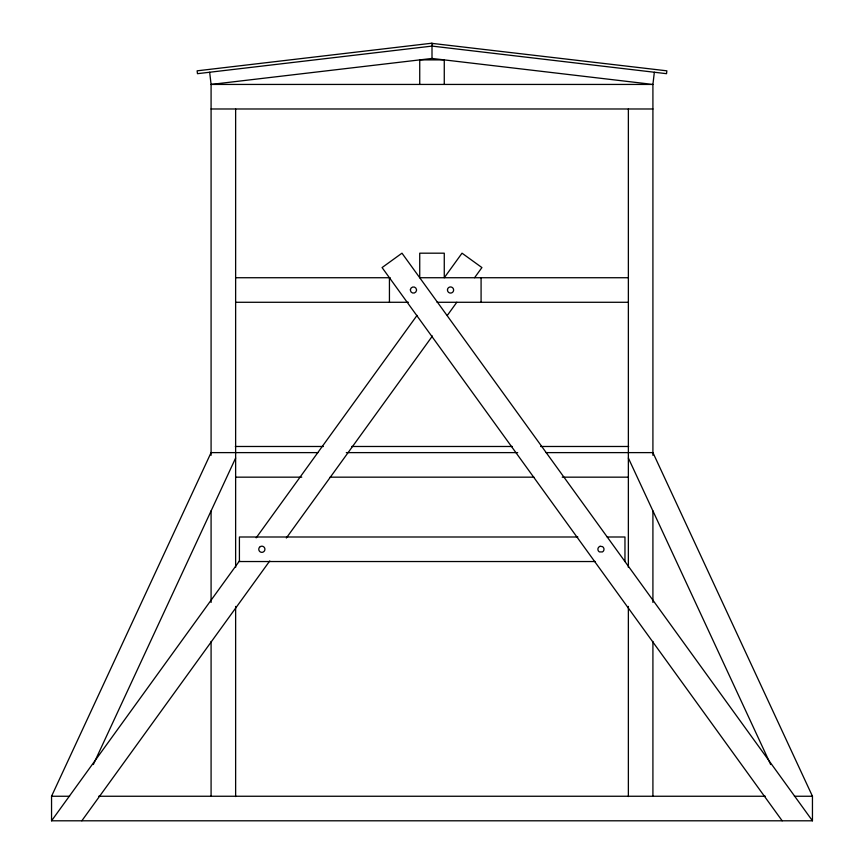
<?xml version="1.0" encoding="UTF-8"?>
<svg xmlns="http://www.w3.org/2000/svg" width="864" height="864" viewBox="0 0 864 864"><rect width="100%" height="100%" fill="white"/><g stroke="black" fill="none" stroke-linecap="round" stroke-linejoin="round"><path stroke-width="1.3" d="M432.281 46.127L432.594 43.438L666.868 70.826L666.533 73.678L432 46.084L432 58.45L211.086 84.434L211.086 455.317M654.34 72.252L652.914 84.434L652.914 455.317M546.037 452.617L652.914 452.617L812.452 796.252L812.452 820.8L51.548 820.8L51.548 796.252L211.086 452.617L317.963 452.617M93.344 764.51L235.634 458.039M51.548 820.8L239.587 560.768M256.176 537.829L417.053 315.382M81.832 820.8L269.762 560.93M286.351 538.002L432.432 335.999M447.336 315.382L456.818 302.27M474.563 277.733L481.918 267.57L462.024 253.184L444.269 277.733L444.269 253.184L419.731 253.184L419.731 277.733L628.366 277.733M211.086 108.983L652.914 108.983M235.634 277.733L390.161 277.733M235.634 302.281L408.38 302.281M437.054 302.281L628.366 302.281M235.332 446.483L323.363 446.483M351.702 446.483L512.298 446.483M540.637 446.483L628.668 446.483M346.302 452.617L517.698 452.617M235.634 477.166L301.763 477.166M330.102 477.166L533.898 477.166M562.237 477.166L628.366 477.166M577.854 536.998L239.414 536.998L239.414 561.535L595.328 561.535M607.219 536.998L624.964 536.998L624.964 561.535M51.548 796.252L69.584 796.252M98.647 796.252L765.353 796.252M794.416 796.252L812.452 796.252M432 58.45L652.914 84.434L211.086 84.434L209.66 72.252M812.452 820.8L401.976 253.184L382.082 267.57L782.168 820.8M628.366 458.039L770.656 764.51M652.914 510.905L652.914 602.435M652.914 641.466L652.914 796.252M628.366 108.983L628.366 567.367M628.366 606.42L628.366 796.543M481.086 277.733L481.086 302.281M444.269 84.434L444.269 59.886L419.731 59.886L419.731 84.434M389.437 277.733L389.437 302.281M235.634 108.983L235.634 567.367M235.634 606.42L235.634 796.543M211.086 510.905L211.086 602.435M211.086 641.466L211.086 796.252M447.509 289.537L447.487 290.315A3.067 3.067 0 0 0 451.634 292.874L452.347 292.486A3.067 3.067 0 0 0 453.568 290.488L453.6 289.688A3.067 3.067 0 0 0 449.453 287.14L448.74 287.518A3.067 3.067 0 0 0 447.509 289.516M410.432 289.516L410.4 290.315A3.067 3.067 0 0 0 416.491 290.488L416.513 289.688A3.067 3.067 0 0 0 410.432 289.516M260.312 546.61L259.675 547.096A3.067 3.067 0 0 0 259.675 551.437L260.312 551.923A3.067 3.067 0 0 0 263.38 551.923L264.017 551.437A3.067 3.067 0 0 0 264.017 547.096L263.38 546.61A3.067 3.067 0 0 0 260.312 546.61M600.156 546.307L599.411 546.61A3.067 3.067 0 0 0 599.411 551.923L602.478 551.923A3.067 3.067 0 0 0 602.478 546.61L600.156 546.307M431.935 43.2L197.132 70.826L197.467 73.678L432.27 46.062L431.935 43.2"/></g></svg>
